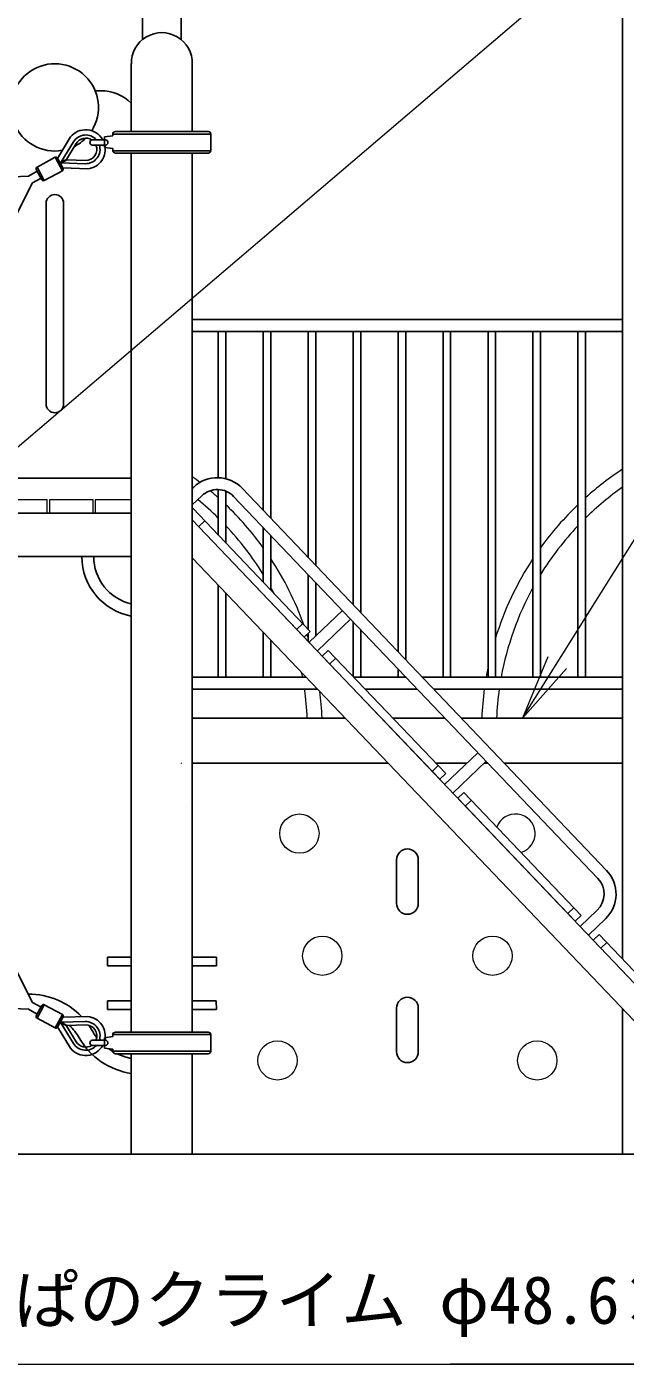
# Model space of a CAD drawing. Units: millimetres at full size, sheet at 1:60; details may follow other scales. Extents: x 900 to 24300, y 900 to 16920.
# Drawn here: x 6558 to 7929, y 3054 to 6120 of the extents above; entities that cross this region are included whole.
import ezdxf
from ezdxf.enums import TextEntityAlignment as Align

# ---------------------------------------------------------------- set-up
doc = ezdxf.new("R2010")
doc.units = ezdxf.units.MM
doc.header["$LTSCALE"] = 60
for name, color, linetype, lineweight in [('D-STR', 1, 'Continuous', 13), ('D-STR-1', 1, 'Continuous', 25), ('D-STR-2', 82, 'Continuous', 13), ('D-STR-3', 251, 'Continuous', 9), ('D-STR-HTXT', 7, 'Continuous', 13)]:
    doc.layers.add(name, color=color, linetype=linetype, lineweight=lineweight)
doc.styles.add('ＭＳ ゴシック', font='')
doc.styles.get('ＭＳ ゴシック').set_extended_font_data('MS Gothic')

# ---------------------------------------------------------------- blocks, each defined once
blk = doc.blocks.new('open_arrow')
at = {"color": 0, "linetype": 'Continuous', "lineweight": -2}
blk.add_lwpolyline([(7.5, 1.25), (0, 0), (7.5, -1.25)], dxfattribs=at)

msp = doc.modelspace()

# ---------------------------------------------------------------- linework, layer by layer
at = {"layer": 'D-STR'}
msp.add_line((7051.87, 5061.79), (7886.6, 4185.83), dxfattribs=at)
at = {"layer": 'D-STR', "color": 8, "lineweight": 25}
for p, q in [((7405.33, 4110.11), (7405.33, 4210.11)), ((7455.33, 4210.11), (7455.33, 4110.11)), ((7405.33, 3870.11), (7405.33, 3770.11)), ((7455.33, 3770.11), (7455.33, 3870.11))]:
    msp.add_line(p, q, dxfattribs=at)
at = {"layer": 'D-STR', "color": 8}
for centre in [(7182.83, 4270.11), (7235.33, 3990.11), (7625.33, 3990.11), (7132.83, 3750.11), (7727.83, 3750.11)]:
    msp.add_circle(centre, 45, dxfattribs=at)
msp.add_arc((7677.83, 4270.11), 45, 286.37795, 160.86083, dxfattribs=at)
at = {"layer": 'D-STR', "color": 8, "lineweight": 25}
for centre, start, end in [((7430.33, 4210.11), 0, 180), ((7430.33, 4110.11), 180, 0), ((7430.33, 3870.11), 0, 180), ((7430.33, 3770.11), 180, 0)]:
    msp.add_arc(centre, 25, start, end, dxfattribs=at)
at = {"layer": 'D-STR-1'}
for p, q in [((6823.13, 7035.11), (6823.13, 6090.38)), ((6912.23, 7035.11), (6912.23, 6090.4)), ((7923.13, 7035.11), (7923.13, 3982.83)), ((6797.83, 6035.11), (6797.83, 5879.82)), ((6937.53, 6035.11), (6937.53, 5879.82)), ((6727.68, 5973.3), (6715.05, 5973.3)), ((6658.23, 5867.21), (6628.97, 5818.05)), ((6738.71, 5860.79), (6708.19, 5860.79)), ((6736.67, 5867.23), (6755.31, 5869.65)), ((6736.67, 5867.23), (6736.67, 5842.98)), ((6980.08, 5873.82), (6755.19, 5873.82)), ((6755.31, 5869.65), (6755.31, 5873.82)), ((6761.31, 5879.82), (6974.09, 5879.82)), ((6980.05, 5836.39), (6980.05, 5873.82)), ((6636.49, 5808.73), (6665.05, 5856.02)), ((6671.4, 5852.19), (6649.64, 5815.91)), ((6738.8, 5848.79), (6708.19, 5848.79)), ((6736.67, 5842.98), (6755.31, 5840.57)), ((6980.08, 5835.75), (6755.19, 5835.75)), ((6755.31, 5840.57), (6755.31, 5836.39)), ((6974.29, 5830.39), (6761.31, 5830.39)), ((6797.83, 5830.39), (6797.83, 3814.82)), ((6937.53, 5830.39), (6937.53, 3814.82)), ((6581.77, 5798.07), (6623.02, 5820.59)), ((6581.77, 5798.07), (6598.49, 5767.44)), ((6623.02, 5820.59), (6639.79, 5789.87)), ((6628.45, 5819), (6641.39, 5795.3)), ((6649.64, 5815.91), (6634.61, 5807.71)), ((6634.93, 5807.13), (6647.5, 5813.99)), ((6635.23, 5806.58), (6650.25, 5814.79)), ((6637.11, 5807.61), (6692.33, 5806.05)), ((6640.89, 5796.21), (6698.18, 5794.23)), ((6648.17, 5815.1), (6647.5, 5813.99)), ((6647.5, 5813.99), (6648.72, 5813.95)), ((6650.25, 5814.79), (6692.53, 5813.46)), ((5752.16, 5741.97), (6562.22, 5777.71)), ((6562.22, 5777.71), (6582.33, 5788.69)), ((6571.48, 5762.27), (6590.96, 5772.9)), ((6593.06, 5769.04), (6580.18, 5792.64)), ((6639.79, 5789.86), (6598.48, 5767.44)), ((6571.48, 5762.27), (6289.31, 5202.59)), ((6602.63, 5255.11), (6602.63, 5715.11)), ((6642.63, 5715.11), (6642.63, 5255.11)), ((6937.53, 5448.74), (7923.13, 5448.74)), ((6937.53, 5421.54), (7923.13, 5421.54)), ((6997.03, 5421.54), (6997.03, 5086.14)), ((7014.33, 5421.54), (7014.33, 5083.75)), ((7100.03, 5421.54), (7100.03, 5011.25)), ((7117.33, 5421.54), (7117.33, 4993.09)), ((7203.03, 5421.54), (7203.03, 4903.16)), ((7220.33, 5421.54), (7220.33, 4885.01)), ((7306.03, 5421.54), (7306.03, 4795.07)), ((7323.33, 5421.54), (7323.33, 4776.92)), ((7409.03, 5421.54), (7409.03, 4686.99)), ((7426.33, 5421.54), (7426.33, 4668.83)), ((7512.03, 5421.54), (7512.03, 4628.71)), ((7529.33, 5421.54), (7529.33, 4628.71)), ((7615.03, 5421.54), (7615.03, 4628.71)), ((7632.33, 5421.54), (7632.33, 4628.71)), ((7718.03, 5421.54), (7718.03, 4628.71)), ((7735.33, 5421.54), (7735.33, 4628.71)), ((7821.03, 5421.54), (7821.03, 4628.71)), ((7838.33, 5421.54), (7838.33, 4628.71)), ((6286.7, 5085.11), (6797.83, 5085.11)), ((6937.53, 5061.41), (6940.74, 5064.47)), ((6937.53, 5023.84), (6959.51, 5044.78)), ((6997.03, 5058.93), (6997.03, 4954.67)), ((7014.33, 5055.18), (7014.33, 4936.52)), ((7032.17, 5043.03), (7866.91, 4167.06)), ((6286.7, 5005.11), (6797.83, 5005.11)), ((6937.53, 4989.56), (8097.68, 3772.11)), ((7100.03, 4971.82), (7100.03, 4846.59)), ((7117.33, 4953.67), (7117.33, 4828.43)), ((6797.83, 4905.11), (6286.7, 4905.11)), ((6937.53, 4902.59), (8037.68, 3748.1)), ((7203.03, 4863.73), (7203.03, 4738.5)), ((7220.33, 4845.58), (7220.33, 4723.11)), ((6997.03, 4840.15), (6997.03, 4628.71)), ((7014.33, 4822), (7014.33, 4628.71)), ((7205.19, 4708.69), (7281.49, 4781.4)), ((7223.96, 4689), (7300.26, 4761.7)), ((7306.03, 4755.65), (7306.03, 4630.41)), ((7100.03, 4732.06), (7100.03, 4628.71)), ((7203.03, 4729.28), (7203.03, 4710.95)), ((7323.33, 4737.49), (7323.33, 4628.71)), ((7117.33, 4713.91), (7117.33, 4628.71)), ((7409.03, 4647.56), (7409.03, 4628.71)), ((6937.53, 4628.71), (7198.52, 4628.71)), ((6937.53, 4601.51), (7224.44, 4601.51)), ((7307.65, 4628.71), (7426.99, 4628.71)), ((7333.57, 4601.51), (7452.91, 4601.51)), ((7426.33, 4629.4), (7426.33, 4628.71)), ((7464.57, 4628.71), (7923.13, 4628.71)), ((7490.49, 4601.51), (7923.13, 4601.51)), ((6937.53, 4535.11), (7287.72, 4535.11)), ((7370.6, 4535.11), (7370.6, 4535.11)), ((7396.85, 4535.11), (7516.19, 4535.11)), ((7553.76, 4535.11), (7923.13, 4535.11)), ((7515.63, 4382.92), (7591.93, 4455.62)), ((6571.48, 3882.95), (6289.31, 4442.63)), ((7386.06, 4431.91), (6937.53, 4431.91)), ((7567.04, 4431.91), (7495.19, 4431.91)), ((7534.4, 4363.22), (7610.69, 4435.93)), ((7614.53, 4431.91), (7606.47, 4431.91)), ((7923.13, 4431.91), (7652.1, 4431.91)), ((7826.07, 4057.14), (7865.16, 4094.39)), ((7844.83, 4037.45), (7883.92, 4074.7)), ((6743.06, 3986.79), (6743.06, 3966.84)), ((6798.21, 3986.79), (6743.06, 3986.79)), ((6992.65, 3986.79), (6937.91, 3986.79)), ((6993.06, 3966.84), (6992.65, 3986.79)), ((6743.06, 3966.84), (6798.21, 3966.84)), ((6937.91, 3966.84), (6993.06, 3966.84)), ((5752.16, 3903.24), (6562.22, 3867.5)), ((6562.22, 3867.5), (6582.33, 3856.52)), ((6571.48, 3882.95), (6590.96, 3872.32)), ((6593.06, 3876.18), (6580.18, 3852.57)), ((6593.06, 3876.18), (6580.18, 3852.57)), ((6581.77, 3847.14), (6598.49, 3877.77)), ((6639.79, 3855.35), (6598.48, 3877.78)), ((6742.88, 3886.79), (6742.88, 3866.84)), ((6798.03, 3886.79), (6742.88, 3886.79)), ((6742.88, 3866.84), (6798.03, 3866.84)), ((6992.48, 3886.79), (6937.73, 3886.79)), ((6937.73, 3866.84), (6992.88, 3866.84)), ((6992.88, 3866.84), (6992.48, 3886.79)), ((7923.13, 3868.31), (7923.13, 3535.11)), ((6581.77, 3847.14), (6623.02, 3824.62)), ((6623.02, 3824.62), (6639.79, 3855.34)), ((6628.45, 3826.22), (6641.39, 3849.92)), ((6649.64, 3829.3), (6634.61, 3837.51)), ((6634.93, 3838.09), (6647.5, 3831.22)), ((6635.23, 3838.63), (6650.25, 3830.43)), ((6636.49, 3836.48), (6665.05, 3789.19)), ((6637.11, 3837.6), (6692.33, 3839.16)), ((6640.89, 3849.01), (6698.18, 3850.99)), ((6658.23, 3778.01), (6628.97, 3827.17)), ((6647.5, 3831.22), (6648.72, 3831.27)), ((6648.17, 3830.11), (6647.5, 3831.22)), ((6671.4, 3793.03), (6649.64, 3829.3)), ((6650.25, 3830.43), (6692.53, 3831.75)), ((6736.67, 3802.23), (6755.31, 3804.65)), ((6980.08, 3809.46), (6755.19, 3809.46)), ((6755.31, 3804.65), (6755.31, 3808.82)), ((6974.29, 3814.82), (6761.31, 3814.82)), ((6980.05, 3808.82), (6980.05, 3771.39)), ((6738.8, 3796.42), (6708.19, 3796.42)), ((6738.71, 3784.42), (6708.19, 3784.42)), ((6736.67, 3777.98), (6736.67, 3802.23)), ((6736.67, 3777.98), (6755.31, 3775.57)), ((6755.31, 3775.57), (6755.31, 3771.39)), ((6980.08, 3771.39), (6755.19, 3771.39)), ((6761.31, 3765.39), (6974.09, 3765.39)), ((6797.83, 3765.39), (6797.83, 3535.11)), ((6937.53, 3765.39), (6937.53, 3535.11)), ((1488.95, 3535.11), (10374.34, 3535.11)), ((3942.68, 3535.11), (6792.68, 3535.11))]:
    msp.add_line(p, q, dxfattribs=at)
at = {"layer": 'D-STR-1', "color": 8}
msp.add_line((6924.88, 4331.91), (6925.14, 4331.91), dxfattribs=at)
at = {"layer": 'D-STR-1'}
for centre, radius, start, end in [((6867.69, 6036.59), 69.85, 358.78185, 181.21815), ((6622.63, 5935.11), 100, 327.62766, 280.01916), ((6727.68, 5873.3), 100, 45.45253, 90), ((6693.1, 5838.87), 44.93, 29.20454, 140.89844), ((6693.2, 5838.96), 32.91, 41.55693, 148.77427), ((6622.63, 5935.11), 100, 296.68299, 315.10358), ((6693.26, 5838.99), 25.54, 57.55291, 148.87757), ((6708.78, 5854.8), 6.02, 95.66623, 264.33377), ((6738.32, 5854.79), 6.02, 274.56369, 86.25211), ((6761.31, 5873.82), 6, 90, 180), ((6974.05, 5873.82), 6, 0, 90), ((6693.2, 5838.96), 32.91, 268.4802, 17.38511), ((6693.26, 5838.99), 25.54, 268.37691, 22.57436), ((6693.1, 5838.87), 44.93, 276.48823, 14.14013), ((6761.31, 5836.39), 6, 180, 270), ((6974.05, 5836.39), 6, 270, 0), ((6583.69, 5794.56), 4, 118.62724, 208.62724), ((6624.94, 5817.08), 4, 28.62724, 118.62724), ((6596.57, 5770.95), 4, 208.62724, 298.50218), ((6637.88, 5793.38), 4, 298.50218, 28.62724), ((6622.63, 5715.11), 20, 90, 180), ((6622.63, 5715.11), 20, 0, 90), ((6622.63, 5255.11), 20, 180, 270), ((6622.63, 5255.11), 20, 270, 0), ((6994.96, 5007.57), 78.6, 43.61939, 133.61939), ((6994.96, 5007.57), 51.4, 43.61939, 133.61939), ((6823.13, 4905.11), 138.6, 180, 259.48228), ((6823.13, 4905.11), 111.4, 180, 256.87304), ((7829.7, 4131.6), 78.6, 313.61939, 43.61939), ((7829.7, 4131.6), 51.4, 313.61939, 43.61939), ((6563.32, 3735.11), 167, 43.70635, 90.51327), ((6596.57, 3874.26), 4, 61.49782, 151.37276), ((6583.69, 3850.65), 4, 151.37276, 241.37276), ((6583.69, 3850.65), 4, 151.37276, 241.37276), ((6637.88, 3851.83), 4, 331.37276, 61.49782), ((6693.2, 3806.26), 32.91, 341.72021, 91.5198), ((6693.1, 3806.34), 44.93, 345.85987, 83.51177), ((6624.94, 3828.13), 4, 241.37276, 331.37276), ((6563.32, 3735.11), 133, 30, 45.89167), ((6693.26, 3806.22), 25.54, 337.42564, 91.62309), ((6563.32, 3735.11), 167, 30, 34.96169), ((6823.13, 3885.11), 133, 210, 218.17656), ((6761.31, 3808.82), 6, 90, 180), ((6974.05, 3808.82), 6, 0, 90), ((6693.1, 3806.34), 44.93, 219.10156, 330.79546), ((6693.2, 3806.26), 32.91, 211.22573, 318.44307), ((6693.26, 3806.22), 25.54, 211.12243, 302.44709), ((6823.13, 3885.11), 167, 210, 261.28631), ((6708.78, 3790.41), 6.02, 95.66623, 264.33377), ((6823.13, 3885.11), 133, 221.82107, 222.10453), ((6823.13, 3885.11), 133, 229.20325, 229.45295), ((6738.32, 3790.42), 6.02, 273.74789, 85.43631), ((6823.13, 3885.11), 133, 234.53917, 239.36125), ((6761.31, 3771.39), 6, 180, 270), ((6823.13, 3885.11), 133, 244.17453, 259.03405), ((6974.05, 3771.39), 6, 270, 0)]:
    msp.add_arc(centre, radius, start, end, dxfattribs=at)
at = {"layer": 'D-STR-2'}
for points in [[(6505.18, 5005.11), (6605.18, 5005.11), (6605.18, 5035.11), (6505.18, 5035.11)], [(6610.18, 5005.11), (6710.18, 5005.11), (6710.18, 5035.11), (6610.18, 5035.11)], [(7504.32, 4394.79), (7518.07, 4407.9), (7249.03, 4690.23), (7235.27, 4677.12)], [(7814.76, 4069.02), (7828.51, 4082.12), (7559.46, 4364.46), (7545.71, 4351.35)], [(8125.2, 3743.24), (8138.95, 3756.35), (7869.9, 4038.69), (7856.15, 4025.58)]]:
    msp.add_lwpolyline(points, close=True, dxfattribs=at)
for points in [[(6797.83, 5035.11), (6715.18, 5035.11), (6715.18, 5005.11), (6797.83, 5005.11)], [(6937.53, 4989.57), (7193.88, 4720.56), (7207.63, 4733.67), (6938.59, 5016), (6937.53, 5015)]]:
    msp.add_lwpolyline(points, dxfattribs=at)
at = {"layer": 'D-STR-3'}
for p, q in [((6952.38, 4973.89), (6966.17, 4987.05)), ((7176.63, 4738.66), (7190.39, 4751.77)), ((7266.27, 4672.14), (7252.52, 4659.03)), ((7487.07, 4412.89), (7500.83, 4426)), ((7576.71, 4346.36), (7562.96, 4333.26)), ((7797.6, 4087.2), (7811.35, 4100.3)), ((7887.15, 4020.59), (7873.4, 4007.48))]:
    msp.add_line(p, q, dxfattribs=at)
for centre, radius, start, end in [((8317.09, 4506.53), 717, 123.33018, 131.89236), ((6518.26, 4506.53), 717, 52.48068, 54.21474), ((8317.09, 4506.53), 683, 125.22688, 134.50514), ((6518.26, 4506.53), 683, 45.49483, 50.79086), ((6518.26, 4506.53), 717, 48.10761, 50.06182), ((6518.26, 4506.53), 717, 35.76826, 46.22232), ((8317.09, 4506.53), 717, 133.77765, 144.2317), ((6518.26, 4506.53), 683, 31.59431, 43.42264), ((8317.09, 4506.53), 683, 136.57732, 148.40564), ((6518.26, 4506.53), 717, 19.76632, 33.33039), ((8317.09, 4506.53), 717, 146.66957, 162.75416), ((6518.26, 4506.53), 683, 27.3825, 28.70451), ((8317.09, 4506.53), 683, 151.29544, 169.69504), ((6518.26, 4506.53), 683, 22.41369, 22.4149), ((6518.26, 4506.53), 717, 17.24576, 17.90154), ((6518.26, 4506.53), 717, 16.25222, 16.43776), ((6518.26, 4506.53), 683, 10.30496, 11.23138), ((8317.09, 4506.53), 717, 168.28503, 170.18866), ((6518.26, 4506.53), 683, 2.34256, 7.99363), ((8317.09, 4506.53), 717, 172.38773, 177.65744), ((7665.18, 4370.14), 265, 101.86018, 102.64911), ((8317.09, 4506.53), 683, 172.00637, 177.65744), ((6518.26, 4506.53), 717, 2.34256, 7.17144), ((7170.18, 4370.14), 265, 166.51401, 166.75424), ((7665.18, 4370.14), 265, 13.24576, 13.48599)]:
    msp.add_arc(centre, radius, start, end, dxfattribs=at)
at = {"layer": 'D-STR-HTXT'}
for points in [[(6395.18, 5035.11), (8406.84, 6753.19), (8426.84, 6753.19), (10820.84, 6753.19), (9623.84, 6753.19)], [(7693.85, 4535.11), (8506.58, 5831.48), (8526.58, 5831.48), (10920.58, 5831.48), (9723.58, 5831.48)], [(5791.98, 3635.1), (6154.89, 3053.55), (6174.89, 3053.55), (8881.94, 3053.55), (7528.41, 3053.55)]]:
    msp.add_lwpolyline(points, dxfattribs=at)

# ---------------------------------------------------------------- block references
at = {"layer": 'D-STR-HTXT', "xscale": 20, "yscale": 20, "rotation": 57.9}
msp.add_blockref('open_arrow', (7693.85, 4535.11), dxfattribs=at)

# ---------------------------------------------------------------- texts
at = {"layer": 'D-STR-HTXT', "style": 'ＭＳ ゴシック'}
msp.add_text('葉っぱのクライム φ48.6×3.5', height=110, dxfattribs=at).set_placement((6228.15, 3201.23), align=Align.MIDDLE_LEFT)

doc.saveas('drawing.dxf')
